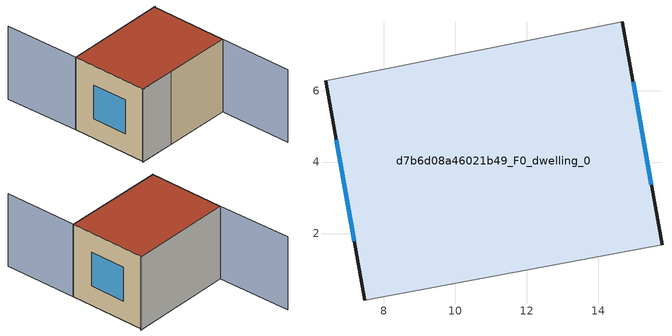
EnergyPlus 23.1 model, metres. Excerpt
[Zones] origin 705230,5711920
d7b6d08a46021b49_F0_dwelling_0
 floor ground (EU_floor_Construction): 15.78,1.68 14.68,7.93 6.36,6.28 7.46,0.13 z0
 wall outside (EU_wall_Construction): 14.68,7.93 15.78,1.68 / 7.46,0.13 6.36,6.28 z0:6
 wall adiabatic (EU_wall_Construction): 6.36,6.28 14.68,7.93 / 15.78,1.68 7.46,0.13 z0:6
 window (EU_Window_Construction): 14.97,6.25 15.49,3.36 / 7.17,1.78 6.66,4.63 z1.61:4.39
 roof outside (EU_roof_Construction): 14.68,7.93 15.78,1.68 7.46,0.13 6.36,6.28 z6
shading: 7.41,0.12 15.78,1.68 / 15.78,1.68 16.88,-4.18 / 14.8,7.95 6.36,6.28 / 6.36,6.28 5.17,12.28 z0:6
[Building]
EU S2 Campaign: North Axis=0; Terrain=City; Solar Distribution=FullExterior
[Site:Location]
London: Latitude=51.5; Longitude=-0.5; Time Zone=0; Elevation=25
[SizingPeriod:WeatherFileDays]
AnnualSizingPeriod: Begin Month=1; Begin Day of Month=1; End Month=12; End Day of Month=31; Day of Week for Start Day=Monday; Use Weather File Daylight Saving Period=No; Use Weather File Rain and Snow Indicators=No
[MATERIAL]
EU_InternalMass_Material: Roughness=MediumRough; Thickness=0.1; Conductivity=1; Density=1800; Specific Heat=900; Thermal Absorptance=0.9; Solar Absorptance=0.7; Visible Absorptance=0.7
[MATERIAL:NOMASS] Roughness=MediumRough; Thermal Absorptance=0.9; Solar Absorptance=0.7; Visible Absorptance=0.7
Name | Thermal Resistance
EU_wall_NoMass | 0.735294
EU_roof_NoMass | 0.520833
EU_floor_NoMass | 1.81159
[WINDOWMATERIAL:SIMPLEGLAZINGSYSTEM]
EU_Window_SimpleGlazing: UFactor=3.92; Solar Heat Gain Coefficient=0.85; Visible Transmittance=0.85
[CONSTRUCTION]
EU_wall_Construction: EU_wall_NoMass
EU_roof_Construction: EU_roof_NoMass
EU_floor_Construction: EU_floor_NoMass
EU_InternalMass_Construction: EU_InternalMass_Material
EU_Window_Construction: EU_Window_SimpleGlazing
[ZONE]
d7b6d08a46021b49_F0_dwelling_0: Type=1; Multiplier=1; Ceiling Height=autocalculate; Volume=319.819; Floor Area=autocalculate; Part of Total Floor Area=Yes
[INTERNALMASS]
d7b6d08a46021b49_F0_dwelling_0_EU_InternalMass: Construction=EU_InternalMass_Construction; Zone or ZoneList=d7b6d08a46021b49_F0_dwelling_0; Surface Area=53.3036
[OTHEREQUIPMENT]
EU_Step8_InternalGain_d7b6d08a46021b49_F0_dwelling_0_f000: Fuel Type=Electricity; Zone or ZoneList or Space or SpaceList=d7b6d08a46021b49_F0_dwelling_0; Schedule=EU_Step8_GainSchedule_d7b6d08a46021b49_F0_dwelling_0_f000; Design Level Calculation Method=Watts/Area; Power per Zone Floor Area=1; Fraction Latent=0; Fraction Radiant=0; Fraction Lost=0; Carbon Dioxide Generation Rate=0; EndUse Subcategory=EU_Step8_InternalGains
[ZONEVENTILATION:DESIGNFLOWRATE]
EU_ConstantAir_d7b6d08a46021b49_F0_dwelling_0: Zone or ZoneList or Space or SpaceList=d7b6d08a46021b49_F0_dwelling_0; Schedule=EU_AlwaysOn; Design Flow Rate Calculation Method=AirChanges/Hour; Air Changes per Hour=0.48; Ventilation Type=Natural; Fan Pressure Rise=0; Fan Total Efficiency=1; Constant Term Coefficient=1; Temperature Term Coefficient=0; Velocity Term Coefficient=0; Velocity Squared Term Coefficient=0; Minimum Indoor Temperature=-100; Maximum Indoor Temperature=100; Delta Temperature=-100; Minimum Outdoor Temperature=-100; Maximum Outdoor Temperature=100; Maximum Wind Speed=40
[HVACTEMPLATE:THERMOSTAT]
EU_HeatOnly_d7b6d08a46021b49_F0_dwelling_0: Constant Heating Setpoint=20; Constant Cooling Setpoint=50
[HVACTEMPLATE:ZONE:IDEALLOADSAIRSYSTEM]
d7b6d08a46021b49_F0_dwelling_0: Template Thermostat=EU_HeatOnly_d7b6d08a46021b49_F0_dwelling_0; System Availability Schedule=EU_AlwaysOn; Maximum Heating Supply Air Temperature=50; Minimum Cooling Supply Air Temperature=13; Maximum Heating Supply Air Humidity Ratio=0.0156; Minimum Cooling Supply Air Humidity Ratio=0.0077; Heating Limit=NoLimit; Cooling Limit=NoLimit; Heating Availability Schedule=EU_AlwaysOn; Cooling Availability Schedule=EU_CoolingOff; Dehumidification Control Type=ConstantSensibleHeatRatio; Cooling Sensible Heat Ratio=0.7; Dehumidification Setpoint=60; Humidification Control Type=None; Humidification Setpoint=30; Outdoor Air Method=None; Outdoor Air Flow Rate per Person=0.00944; Outdoor Air Flow Rate per Zone Floor Area=0; Outdoor Air Flow Rate per Zone=0; Demand Controlled Ventilation Type=None; Outdoor Air Economizer Type=NoEconomizer; Heat Recovery Type=None; Sensible Heat Recovery Effectiveness=0.7; Latent Heat Recovery Effectiveness=0.65
[SIZING:ZONE]
d7b6d08a46021b49_F0_dwelling_0: Zone Cooling Design Supply Air Temperature Input Method=SupplyAirTemperature; Zone Cooling Design Supply Air Temperature=13; Zone Heating Design Supply Air Temperature Input Method=SupplyAirTemperature; Zone Heating Design Supply Air Temperature=50; Zone Cooling Design Supply Air Humidity Ratio=0.008; Zone Heating Design Supply Air Humidity Ratio=0.008; Cooling Design Air Flow Method=DesignDay; Cooling Design Air Flow Rate=0; Cooling Minimum Air Flow per Zone Floor Area=0.000762; Cooling Minimum Air Flow=0; Cooling Minimum Air Flow Fraction=0.2; Heating Design Air Flow Method=DesignDay; Heating Design Air Flow Rate=0; Heating Maximum Air Flow per Zone Floor Area=0.002032; Heating Maximum Air Flow=0.141576; Heating Maximum Air Flow Fraction=0.3; Account for Dedicated Outdoor Air System=No; Dedicated Outdoor Air System Control Strategy=NeutralSupplyAir; Dedicated Outdoor Air Low Setpoint Temperature for Design=autosize; Dedicated Outdoor Air High Setpoint Temperature for Design=autosize; Zone Load Sizing Method=Sensible Load Only No Latent Load; Zone Latent Cooling Design Supply Air Humidity Ratio Input Method=HumidityRatioDifference; Zone Cooling Design Supply Air Humidity Ratio Difference=0.005; Zone Latent Heating Design Supply Air Humidity Ratio Input Method=HumidityRatioDifference; Zone Humidification Design Supply Air Humidity Ratio Difference=0.005
[SCHEDULE:CONSTANT]
Name | Hourly Value
EU_AlwaysOn | 1
EU_CoolingOff | 0
[SCHEDULE:FILE]
EU_Step8_GainSchedule_d7b6d08a46021b49_F0_dwelling_0_f000: File=../../schedules/d7b6d08a46021b49/d7b6d08a46021b49_F0_dwelling_0_f000_gain.csv; Column Number=1; Rows to Skip at Top=0; Number of Hours of Data=8760; Column Separator=Comma; Interpolate to Timestep=No; Minutes per Item=60; Adjust Schedule for Daylight Savings=Yes
